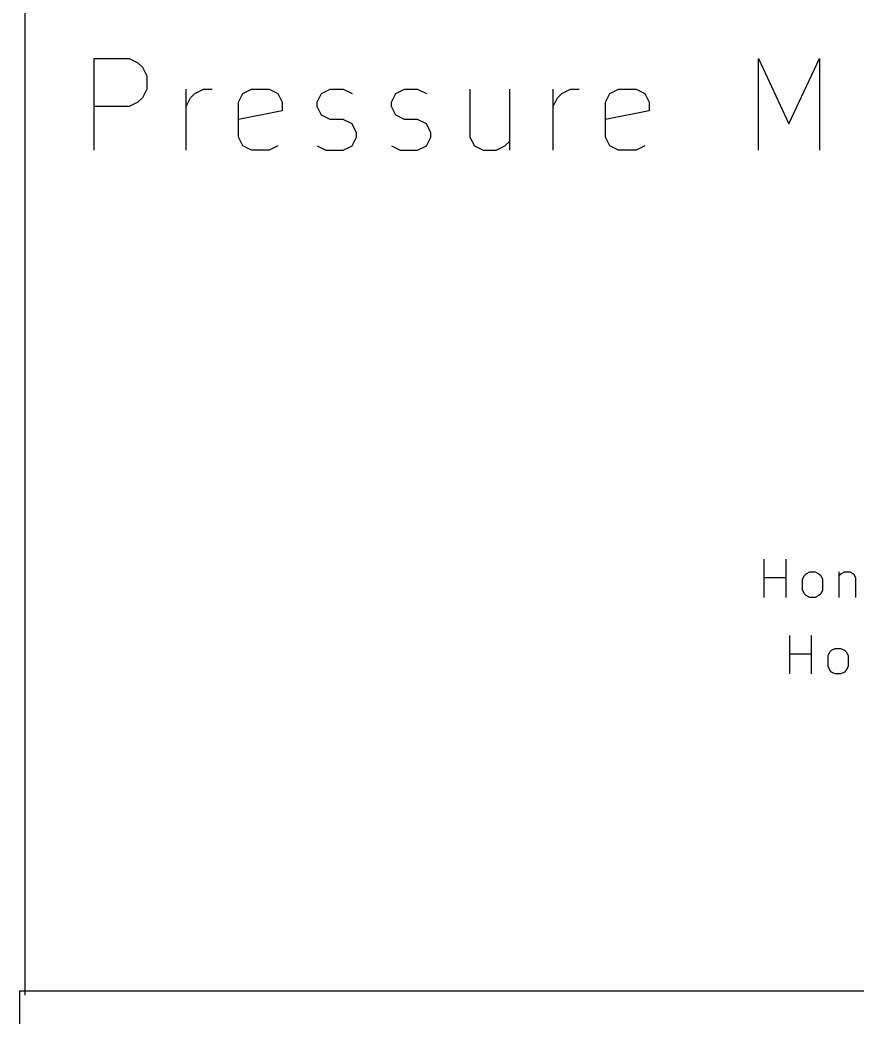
# Model space of a CAD drawing. Header units: inches. Extents: x 0.39 to 7.87, y -5.43 to -0.39.
# Drawn here: x 3.544 to 4.639, y -4.129 to -2.824 of the extents above; entities that cross this region are included whole.
import ezdxf

# ---------------------------------------------------------------- set-up
doc = ezdxf.new("R2010")
doc.units = ezdxf.units.IN
doc.header["$MEASUREMENT"] = 0
for name, color, linetype in [('LIGHTBLUE', 172, 'CONTINUOUS'), ('RED', 14, 'CONTINUOUS'), ('REDSIX', 19, 'CONTINUOUS')]:
    doc.layers.add(name, color=color, linetype=linetype)

msp = doc.modelspace()

# ---------------------------------------------------------------- linework, layer by layer
at = {"layer": 'LIGHTBLUE', "linetype": 'CONTINUOUS'}
for p, q in [((3.55, -0.475), (3.55, -4.1)), ((3.6409, -2.9947), (3.6409, -2.8747)), ((3.6409, -2.8747), (3.6866, -2.8747)), ((3.6866, -2.8747), (3.698, -2.8804)), ((3.698, -2.8804), (3.7038, -2.8861)), ((4.5095, -2.9947), (4.5095, -2.8747)), ((4.5095, -2.8747), (4.5495, -2.9604)), ((4.5495, -2.9604), (4.5895, -2.8747)), ((4.5895, -2.8747), (4.5895, -2.9947)), ((3.7038, -2.8861), (3.7095, -2.8976)), ((3.7095, -2.8976), (3.7095, -2.9147)), ((3.7095, -2.9147), (3.7038, -2.9261)), ((3.7609, -2.9947), (3.7609, -2.9147)), ((3.7666, -2.9261), (3.7723, -2.9204)), ((3.7723, -2.9204), (3.7838, -2.9147)), ((3.7838, -2.9147), (3.7952, -2.9147)), ((3.8295, -2.9318), (3.8352, -2.9204)), ((3.8352, -2.9204), (3.8466, -2.9147)), ((3.8466, -2.9147), (3.8695, -2.9147)), ((3.8695, -2.9147), (3.8809, -2.9204)), ((3.8809, -2.9204), (3.8866, -2.9318)), ((3.9323, -2.9318), (3.9381, -2.9204)), ((3.9381, -2.9204), (3.9495, -2.9147)), ((3.9495, -2.9147), (3.9666, -2.9147)), ((3.9666, -2.9147), (3.9781, -2.9204)), ((4.0295, -2.9318), (4.0352, -2.9204)), ((4.0352, -2.9204), (4.0466, -2.9147)), ((4.0466, -2.9147), (4.0638, -2.9147)), ((4.0638, -2.9147), (4.0752, -2.9204)), ((4.1323, -2.9147), (4.1323, -2.9776)), ((4.1838, -2.9147), (4.1838, -2.9947)), ((4.2409, -2.9947), (4.2409, -2.9147)), ((4.2466, -2.9261), (4.2523, -2.9204)), ((4.2523, -2.9204), (4.2638, -2.9147)), ((4.2638, -2.9147), (4.2752, -2.9147)), ((4.3095, -2.9318), (4.3152, -2.9204)), ((4.3152, -2.9204), (4.3266, -2.9147)), ((4.3266, -2.9147), (4.3495, -2.9147)), ((4.3495, -2.9147), (4.3609, -2.9204)), ((4.3609, -2.9204), (4.3666, -2.9318)), ((3.698, -2.9318), (3.6866, -2.9376)), ((3.7038, -2.9261), (3.698, -2.9318)), ((3.7609, -2.9376), (3.7666, -2.9261)), ((3.8295, -2.9776), (3.8295, -2.9318)), ((3.8866, -2.9318), (3.8866, -2.9433)), ((3.9323, -2.9376), (3.9323, -2.9318)), ((4.0295, -2.9376), (4.0295, -2.9318)), ((4.2409, -2.9376), (4.2466, -2.9261)), ((4.3095, -2.9776), (4.3095, -2.9318)), ((4.3666, -2.9318), (4.3666, -2.9433)), ((3.6866, -2.9376), (3.6409, -2.9376)), ((3.8866, -2.9433), (3.8295, -2.9547)), ((3.9381, -2.949), (3.9323, -2.9376)), ((4.0352, -2.949), (4.0295, -2.9376)), ((4.3666, -2.9433), (4.3095, -2.9547)), ((3.9495, -2.9547), (3.9381, -2.949)), ((3.9666, -2.9547), (3.9495, -2.9547)), ((3.9781, -2.9604), (3.9666, -2.9547)), ((3.9838, -2.9718), (3.9781, -2.9604)), ((4.0466, -2.9547), (4.0352, -2.949)), ((4.0638, -2.9547), (4.0466, -2.9547)), ((4.0752, -2.9604), (4.0638, -2.9547)), ((4.0809, -2.9718), (4.0752, -2.9604)), ((3.9838, -2.9776), (3.9838, -2.9718)), ((4.0809, -2.9776), (4.0809, -2.9718)), ((3.8352, -2.989), (3.8295, -2.9776)), ((3.9781, -2.989), (3.9838, -2.9776)), ((4.0752, -2.989), (4.0809, -2.9776)), ((4.1323, -2.9776), (4.138, -2.989)), ((4.178, -2.989), (4.1838, -2.9833)), ((4.3152, -2.989), (4.3095, -2.9776)), ((3.8466, -2.9947), (3.8352, -2.989)), ((3.8695, -2.9947), (3.8466, -2.9947)), ((3.8809, -2.989), (3.8695, -2.9947)), ((3.9323, -2.989), (3.9438, -2.9947)), ((3.9438, -2.9947), (3.9666, -2.9947)), ((3.9666, -2.9947), (3.9781, -2.989)), ((4.0295, -2.989), (4.0409, -2.9947)), ((4.0409, -2.9947), (4.0638, -2.9947)), ((4.0638, -2.9947), (4.0752, -2.989)), ((4.138, -2.989), (4.1495, -2.9947)), ((4.1495, -2.9947), (4.1666, -2.9947)), ((4.1666, -2.9947), (4.178, -2.989)), ((4.3266, -2.9947), (4.3152, -2.989)), ((4.3495, -2.9947), (4.3266, -2.9947)), ((4.3609, -2.989), (4.3495, -2.9947))]:
    msp.add_line(p, q, dxfattribs=at)
at = {"layer": 'RED', "linetype": 'CONTINUOUS'}
for p, q in [((3.5436, -4.0947), (7.7956, -4.0947)), ((3.5436, -5.3546), (3.5436, -4.0947))]:
    msp.add_line(p, q, dxfattribs=at)
at = {"layer": 'REDSIX', "linetype": 'CONTINUOUS'}
for p, q in [((4.5173, -3.5798), (4.5173, -3.5298)), ((4.5459, -3.5798), (4.5459, -3.5298)), ((4.5721, -3.5488), (4.5768, -3.5465)), ((4.5768, -3.5465), (4.584, -3.5465)), ((4.584, -3.5465), (4.5887, -3.5488)), ((4.6149, -3.5465), (4.6149, -3.5798)), ((4.6173, -3.5488), (4.6221, -3.5465)), ((4.6221, -3.5465), (4.6292, -3.5465)), ((4.6292, -3.5465), (4.634, -3.5488)), ((4.5173, -3.5536), (4.5459, -3.5536)), ((4.5673, -3.556), (4.5697, -3.5512)), ((4.5673, -3.5703), (4.5673, -3.556)), ((4.5697, -3.5512), (4.5721, -3.5488)), ((4.5887, -3.5488), (4.5911, -3.5512)), ((4.5911, -3.5512), (4.5935, -3.556)), ((4.5935, -3.556), (4.5935, -3.5703)), ((4.6149, -3.5512), (4.6173, -3.5488)), ((4.634, -3.5488), (4.6364, -3.5536)), ((4.6364, -3.5536), (4.6364, -3.5798)), ((4.5697, -3.575), (4.5673, -3.5703)), ((4.5935, -3.5703), (4.5911, -3.575)), ((4.5721, -3.5774), (4.5697, -3.575)), ((4.5768, -3.5798), (4.5721, -3.5774)), ((4.584, -3.5798), (4.5768, -3.5798)), ((4.5887, -3.5774), (4.584, -3.5798)), ((4.5911, -3.575), (4.5887, -3.5774)), ((4.5507, -3.6798), (4.5507, -3.6298)), ((4.5792, -3.6798), (4.5792, -3.6298)), ((4.6007, -3.656), (4.603, -3.6512)), ((4.603, -3.6512), (4.6054, -3.6488)), ((4.6054, -3.6488), (4.6102, -3.6465)), ((4.6102, -3.6465), (4.6173, -3.6465)), ((4.6173, -3.6465), (4.6221, -3.6488)), ((4.6221, -3.6488), (4.6245, -3.6512)), ((4.6245, -3.6512), (4.6268, -3.656)), ((4.5507, -3.6536), (4.5792, -3.6536)), ((4.6007, -3.6703), (4.6007, -3.656)), ((4.6268, -3.656), (4.6268, -3.6703)), ((4.603, -3.675), (4.6007, -3.6703)), ((4.6054, -3.6774), (4.603, -3.675)), ((4.6102, -3.6798), (4.6054, -3.6774)), ((4.6221, -3.6774), (4.6173, -3.6798)), ((4.6245, -3.675), (4.6221, -3.6774)), ((4.6268, -3.6703), (4.6245, -3.675)), ((4.6173, -3.6798), (4.6102, -3.6798))]:
    msp.add_line(p, q, dxfattribs=at)

doc.saveas('drawing.dxf')
